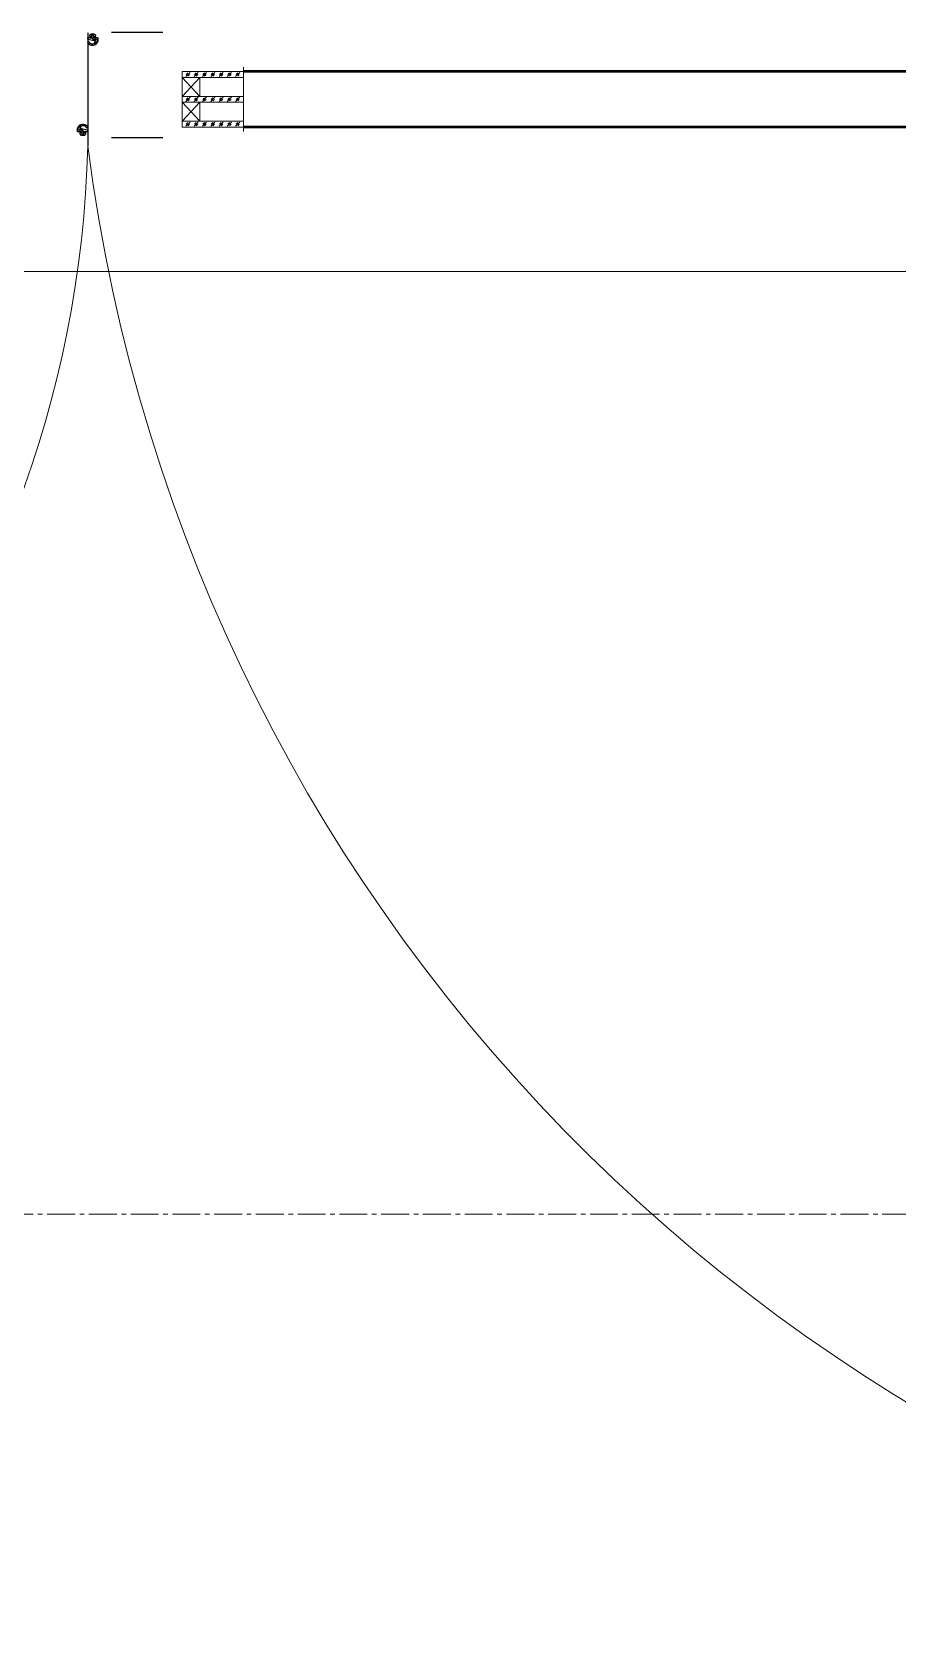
# Model space of a CAD drawing. Header units: millimetres. Extents: x -7155 to 483283, y -227682 to 148426.
# Drawn here: x 37728 to 38320, y 69909 to 71009 of the extents above; entities that cross this region are included whole.
import ezdxf

# ---------------------------------------------------------------- set-up
doc = ezdxf.new("R2010")
doc.units = ezdxf.units.MM
doc.linetypes.add('CENTER', pattern=[50.8, 31.75, -6.35, 6.35, -6.35])
doc.linetypes.add('CENTER2', pattern=[28.575, 19.05, -3.175, 3.175, -3.175])
for name, color, linetype, lineweight in [('Al', 59, 'Continuous', 13), ('Cen', 1, 'CENTER2', 13), ('АР_Стены_Стекло', 4, 'Continuous', 13), ('Витражные конструкции', 252, 'Continuous', 15)]:
    doc.layers.add(name, color=color, linetype=linetype, lineweight=lineweight)
doc.layers.add('CENTER', color=1, linetype='CENTER')
doc.layers.add('АР_Оси_РД_100', color=7, linetype='Continuous', lineweight=0, true_color=0x525252)
doc.layers.add('РД_Оси_100', color=7, linetype='Continuous', lineweight=0, true_color=0x525252)
doc.layers.add('РД_Витраж_проем', color=80, linetype='Continuous', lineweight=0, plot=False)

# ---------------------------------------------------------------- blocks, each defined once
blk = doc.blocks.new('СОШ_2200_АР_ОСИ_М100_28.05.24')
at = {"layer": 'АР_Оси_РД_100', "linetype": 'CENTER2'}
blk.add_lwpolyline([(119910, 70200), (-5954.958, 70200)], dxfattribs=at)
blk = doc.blocks.new('ТПУ-45.02')
at = {"elevation": 0}
blk.add_lwpolyline([(-2, 2.5, -0.916659), (-1.5, 2.4), (-1.5, 1.4, -0.398231), (-1.6, 1.3), (-1.9, 1.3, 0.668179), (-2.1, 0.9), (-1.3, 0.1, 0.198912), (-1.1, 0), (1.2, 0, 0.198912), (1.3, 0.1), (2.1, 0.9, 0.668179), (2, 1.3), (1.6, 1.3, -0.414214), (1.5, 1.4), (1.5, 2.4, -0.904069), (2, 2.5), (3.3, 2.5, 0.414214), (3.5, 2.7), (3.5, 3.1, 0.327426), (3.3, 3.4), (-1, 4.3, 0.167079), (-1.2, 4.3, -0.978527), (-1.6, 4.8, 0.140808), (-1.5, 4.9), (-1, 6.4, -0.301775), (-0.8, 6.6, -0.191208), (1.6, 6.3, -0.2528), (1.7, 6.1, 0.249371), (1.8, 5.9, -0.087675), (2.5, 5.2, 0.34791), (2.8, 5.1), (3.3, 5.4, 0.434986), (3.4, 5.7, 0.631386), (-3.8, 4.5), (-3.8, 2.7, 0.423855), (-3.6, 2.5)], format="xyb", close=True, dxfattribs=at)
blk.add_lwpolyline([(-2, 4.3, 0.440609), (-1.8, 4), (-0.5, 3.8, -0.880439), (-0.6, 3.3), (-3.2, 3.3, -0.266716), (-1.7, 6.2, -0.681981), (-1.5, 6.1)], format="xyb", close=True)
blk.add_lwpolyline([(0.6, 0.7, 0.413945), (0.7, 0.8), (0.7, 2.4, 0.414214), (0.5, 2.7), (-0.4, 2.7, 0.414214), (-0.7, 2.4), (-0.7, 0.8, 0.413945), (-0.5, 0.7), (0.6, 0.7)], format="xyb")
blk = doc.blocks.new('РУ-65.05')
blk.add_blockref('ТПУ-45.02', (-2.6, -2.5))
blk = doc.blocks.new('Стекло 4 мм разрез')
at = {"layer": 'Al'}
for p, q in [((-2, -41.9), (-2, 0)), ((2, -41.9), (2, 0))]:
    blk.add_line(p, q, dxfattribs=at)
at = {"layer": 'Al', "ltscale": 4}
blk.add_line((2, 0), (-2, 0), dxfattribs=at)
at = {"layer": 'Al', "color": 5, "linetype": 'Continuous'}
for p, q in [((-1.4, -5.4), (1.4, -2.5)), ((-1.4, -11), (1.4, -8.2)), ((-1.1, -3.9), (0, -2.8)), ((-1.1, -9.6), (0, -8.5)), ((0, -5.1), (1.1, -3.9)), ((0, -10.8), (1.1, -9.6)), ((-1.4, -16.7), (1.4, -13.9)), ((-1.4, -22.4), (1.4, -19.6)), ((-1.1, -15.3), (0, -14.2)), ((-1.1, -21), (0, -19.8)), ((0, -16.4), (1.1, -15.3)), ((0, -22.1), (1.1, -21)), ((-1.4, -28.1), (1.4, -25.2)), ((-1.4, -33.7), (1.4, -30.9)), ((-1.1, -26.6), (0, -25.5)), ((-1.1, -32.3), (0, -31.2)), ((0, -27.8), (1.1, -26.6)), ((0, -33.5), (1.1, -32.3)), ((-1.4, -39.4), (1.4, -36.6)), ((-1.1, -38), (0, -36.9)), ((0, -39.1), (1.1, -38))]:
    blk.add_line(p, q, dxfattribs=at)
blk = doc.blocks.new('СПД 38 4+4+4')
at = {"layer": 'Al', "ltscale": 4}
for p, q in [((4, 0), (17, -12)), ((4, -12), (17, 0)), ((21, 0), (34, -12)), ((21, -12), (34, 0))]:
    blk.add_line(p, q, dxfattribs=at)
for points in [[(4, 0), (17, 0), (17, -12), (4, -12)], [(21, 0), (34, 0), (34, -12), (21, -12)]]:
    blk.add_lwpolyline(points, close=True, dxfattribs=at)
at = {"layer": 'Cen', "ltscale": 5}
blk.add_line((41, -41.9), (-3, -41.9), dxfattribs=at)
at = {"layer": 'Al', "ltscale": 4}
for p in [(2, 0), (19, 0), (36, 0)]:
    blk.add_blockref('Стекло 4 мм разрез', p, dxfattribs=at)

msp = doc.modelspace()

# ---------------------------------------------------------------- linework, layer by layer
at = {"color": 18, "true_color": 0x000000}
for p, q in [((37781.9, 71008.7), (37816.9, 71008.7)), ((37781.9, 70936.7), (37816.9, 70936.7))]:
    msp.add_line(p, q, dxfattribs=at)
at = {"layer": 'CENTER', "color": 18, "ltscale": 5, "true_color": 0x000000}
msp.add_line((37765.6, 71008.3), (37765.6, 70930.9), dxfattribs=at)
at = {"layer": 'АР_Стены_Стекло', "color": 18, "lineweight": 50, "true_color": 0x000000}
for p, q in [((38756.6, 70981.7), (37872.1, 70981.7)), ((38756.6, 70943.7), (37872.1, 70943.7))]:
    msp.add_line(p, q, dxfattribs=at)
at = {"layer": 'Витражные конструкции', "color": 18, "linetype": 'Continuous', "lineweight": 9, "true_color": 0x000000}
msp.add_arc((37020.2, 70949.1), 745.6, 281.629, 358.6013, dxfattribs=at)
at = {"layer": 'Витражные конструкции', "color": 18, "linetype": 'Continuous', "lineweight": 9, "true_color": 0x000000, "extrusion": (0, 0, -1)}
msp.add_arc((-38936.7, 71082.2), 1180.9, 276.4314, 352.6401, dxfattribs=at)
at = {"layer": 'РД_Витраж_проем', "color": 18, "linetype": 'Continuous', "lineweight": 0, "true_color": 0x000000}
msp.add_line((44500, 70845), (28700, 70845), dxfattribs=at)

# ---------------------------------------------------------------- block references
at = {"color": 18, "true_color": 0x000000, "rotation": 180}
msp.add_blockref('РУ-65.05', (37766.3, 71004.7), dxfattribs=at)
at = {"color": 18, "true_color": 0x000000}
msp.add_blockref('РУ-65.05', (37764.8, 70940.7), dxfattribs=at)
at = {"layer": 'Al', "color": 18, "ltscale": 4, "true_color": 0x000000, "xscale": -1, "rotation": 90}
msp.add_blockref('СПД 38 4+4+4', (37830.2, 70981.7), dxfattribs=at)
at = {"layer": 'РД_Оси_100'}
msp.add_blockref('СОШ_2200_АР_ОСИ_М100_28.05.24', (0, 0), dxfattribs=at)

doc.saveas('drawing.dxf')
